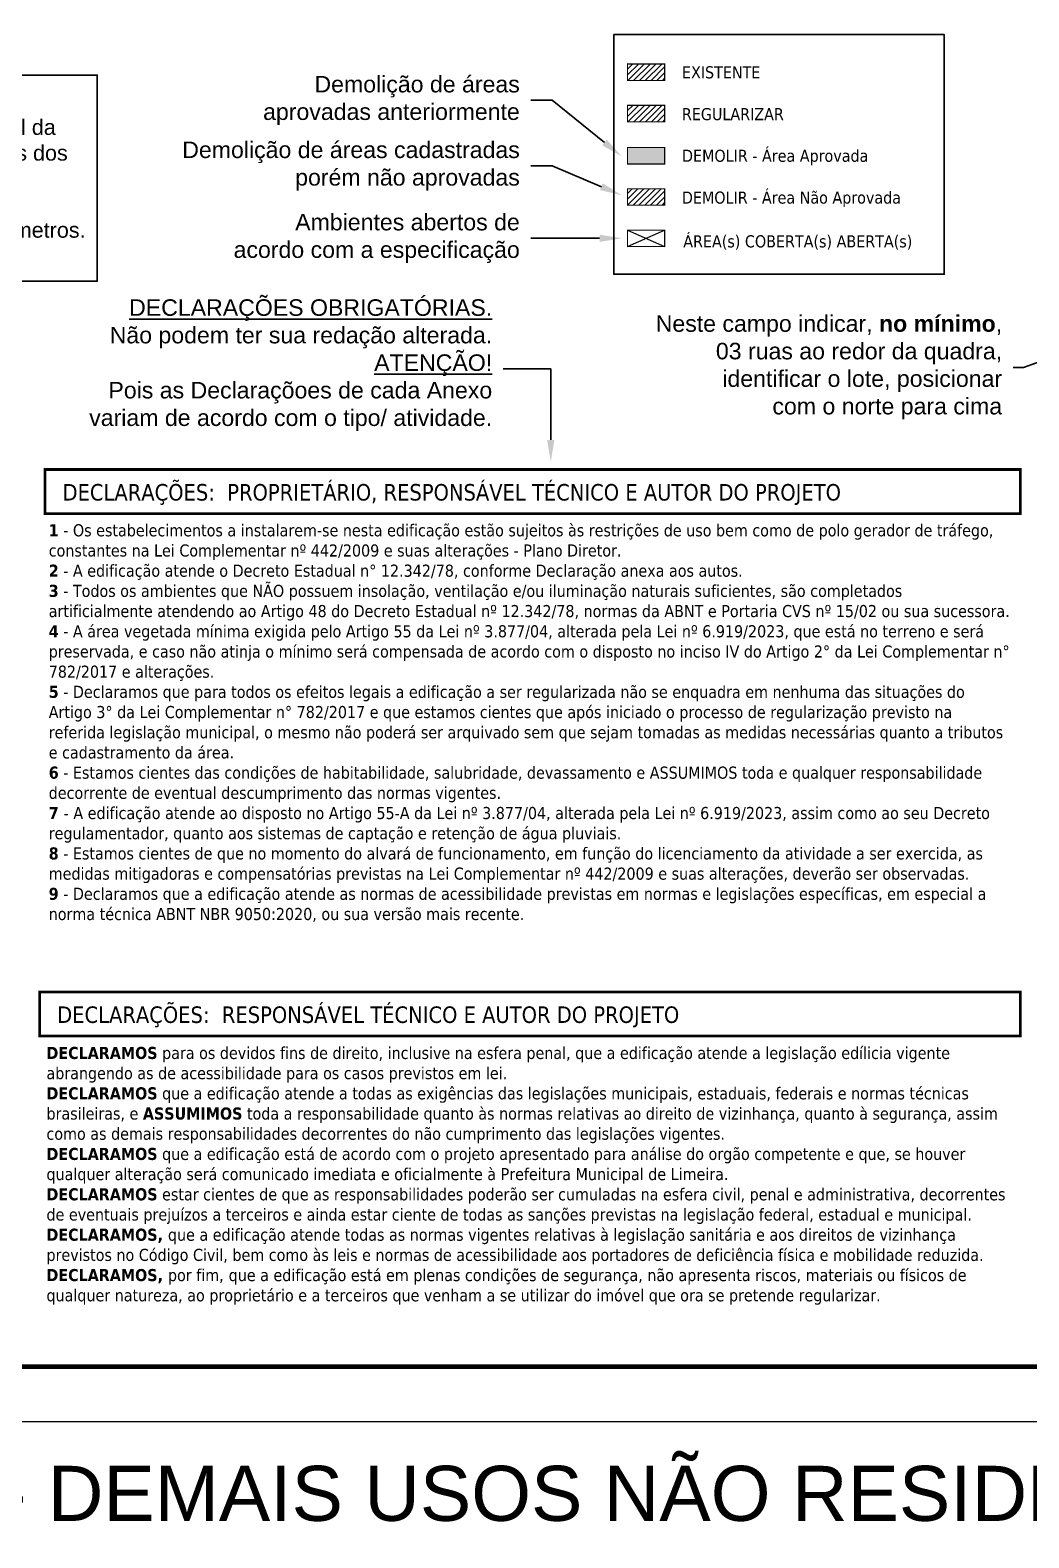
# Model space of a CAD drawing. Extents: x 1213.3 to 1312.5, y 1263.9 to 1309.5.
# Drawn here: x 1266.42 to 1284.54, y 1265.67 to 1293.05 of the extents above; entities that cross this region are included whole.
import ezdxf
from ezdxf import colors
from ezdxf.entities.mleader import LeaderData, LeaderLine
from ezdxf.enums import TextEntityAlignment as Align
from ezdxf.math import Vec2, Vec3

# ---------------------------------------------------------------- set-up
doc = ezdxf.new("R2010")
doc.units = 0
doc.layers.add('NÃO MEXER', color=7, linetype='Continuous')
doc.layers.add('Observações - NÃO PLOTAR', color=200, linetype='Continuous', plot=False)
doc.styles.add('_arial decreto', font='arial.ttf')
doc.styles.add('_tahoma decreto', font='tahoma.ttf')
doc.styles.add('MtX_Tahoma', font='tahomabd.ttf')

# ---------------------------------------------------------------- blocks, each defined once
blk = doc.blocks.new('NÃO PLOTAR')
at = {"layer": 'Observações - NÃO PLOTAR', "color": 200}
blk.add_lwpolyline([(1256.625, 1292.23), (1267.635, 1292.23), (1267.635, 1288.485), (1256.625, 1288.485)], close=True, dxfattribs=at)
at = {"layer": 'Observações - NÃO PLOTAR', "color": 200, "insert": (1256.816, 1291.89), "char_height": 0.28, "width": 10.93878, "attachment_point": 1, "style": '_arial decreto'}
blk.add_mtext('{\\fArial|b1|i0|c0|p34;Conforme ilustração: }\\P* Nesta implantação deve-se desenhar o contorno final da construção no terreno, incluindo as projeções salientes dos pavimentos superiores (exemplo: sacadas).\\P* Será a ocupação de toda a construção no lote.\\P* Também devem ser cotados {\\fArial|b1|i0|c0|p34;todos} os recuos e perímetros.\\P*Utilizar hachura na cor preta.', dxfattribs=at)
at = {"layer": 'Observações - NÃO PLOTAR', "color": 200}
ml = blk.add_multileader_mtext('Standard', dxfattribs=at)
ml.set_content('Demolição de áreas aprovadas anteriormente', color=200, style='_arial decreto')
ml.set_leader_properties(linetype='ByLayer', lineweight=-1)
ml.build(insert=Vec2(0, 0))
ml.multileader.update_dxf_attribs({"text_left_attachment_type": 2, "text_right_attachment_type": 2, "text_top_attachment_type": 0, "text_bottom_attachment_type": 0, "dogleg_length": 0.1, "arrow_head_size": 0.4})
ctx = ml.context
ctx.base_point, ctx.char_height, ctx.arrow_head_size, ctx.landing_gap_size, ctx.plane_origin = Vec3(1270.477, 1291.773), 0.3, 0.4, 0.2, Vec3(1273.056, 1292.538)
ctx.left_attachment, ctx.right_attachment, ctx.text_align_type = 2, 2, 2
notes = []
notes.append((ctx, [(0, (1, 1, 0), (1275.891, 1291.773), (-1, 0), 0.387, [(0, [(1277.153, 1290.754)], 256, [])])]))
ctx.mtext.insert, ctx.mtext.width, ctx.mtext.defined_height, ctx.mtext.alignment, ctx.mtext.flow_direction = Vec3(1275.304, 1292.215), 4.81465, 0.862, 3, 5
ml = blk.add_multileader_mtext('Standard', dxfattribs=at)
ml.set_content('Demolição de áreas cadastradas porém não aprovadas', color=200, style='_arial decreto')
ml.set_leader_properties(linetype='ByLayer', lineweight=-1)
ml.build(insert=Vec2(0, 0))
ml.multileader.update_dxf_attribs({"text_left_attachment_type": 2, "text_right_attachment_type": 2, "text_top_attachment_type": 0, "text_bottom_attachment_type": 0, "dogleg_length": 0.1, "arrow_head_size": 0.4})
ctx = ml.context
ctx.base_point, ctx.char_height, ctx.arrow_head_size, ctx.landing_gap_size, ctx.plane_origin = Vec3(1269.025, 1290.579), 0.3, 0.4, 0.2, Vec3(1273.056, 1291.831)
ctx.left_attachment, ctx.right_attachment, ctx.text_align_type = 2, 2, 2
notes.append((ctx, [(0, (1, 1, 0), (1275.891, 1290.579), (-1, 0), 0.387, [(0, [(1277.153, 1290.047)], 256, [])])]))
ctx.mtext.insert, ctx.mtext.width, ctx.mtext.defined_height, ctx.mtext.alignment, ctx.mtext.flow_direction = Vec3(1275.304, 1291.023), 6.23453, 0.983, 3, 5
ml = blk.add_multileader_mtext('Standard', dxfattribs=at)
ml.set_content('Ambientes abertos de acordo com a especificação', color=200, style='_arial decreto')
ml.set_leader_properties(linetype='ByLayer', lineweight=-1)
ml.build(insert=Vec2(0, 0))
ml.multileader.update_dxf_attribs({"text_left_attachment_type": 2, "text_right_attachment_type": 2, "text_top_attachment_type": 0, "text_bottom_attachment_type": 0, "dogleg_length": 0.1, "arrow_head_size": 0.4})
ctx = ml.context
ctx.base_point, ctx.char_height, ctx.arrow_head_size, ctx.landing_gap_size, ctx.plane_origin = Vec3(1269.939, 1289.266), 0.3, 0.4, 0.2, Vec3(1273.056, 1291.05)
ctx.left_attachment, ctx.right_attachment, ctx.text_align_type = 2, 2, 2
notes.append((ctx, [(0, (1, 1, 0), (1275.891, 1289.266), (-1, 0), 0.387, [(0, [(1277.153, 1289.266)], 256, [])])]))
ctx.mtext.insert, ctx.mtext.width, ctx.mtext.defined_height, ctx.mtext.alignment, ctx.mtext.flow_direction = Vec3(1275.304, 1289.71), 5.42553, 1.011, 3, 5
ml = blk.add_multileader_mtext('Standard', dxfattribs=at)
ml.set_content('{\\LDECLARAÇÕES OBRIGATÓRIAS.} \\PNão podem ter sua redação alterada.\\P {\\LATENÇÃO!} \\PPois as Declaraçõoes de cada Anexo variam de acordo com o tipo/ atividade.', color=200, style='_arial decreto')
ml.set_leader_properties(linetype='ByLayer', lineweight=-1)
ml.build(insert=Vec2(0, 0))
ml.multileader.update_dxf_attribs({"text_left_attachment_type": 2, "text_right_attachment_type": 2, "text_top_attachment_type": 0, "text_bottom_attachment_type": 0, "dogleg_length": 0.1, "arrow_head_size": 0.4})
ctx = ml.context
ctx.base_point, ctx.char_height, ctx.arrow_head_size, ctx.landing_gap_size, ctx.plane_origin = Vec3(1267.33, 1286.893), 0.3, 0.4, 0.2, Vec3(1270.459, 1282.03)
ctx.left_attachment, ctx.right_attachment, ctx.text_align_type = 2, 2, 2
notes.append((ctx, [(0, (1, 1, 0), (1275.866, 1286.893), (-1, 0), 0.863, [(0, [(1275.866, 1285.205)], 256, [])])]))
ctx.mtext.insert, ctx.mtext.width, ctx.mtext.defined_height, ctx.mtext.alignment, ctx.mtext.flow_direction = Vec3(1274.803, 1288.158), 7.52868, 2.604, 3, 5
ml = blk.add_multileader_mtext('Standard', dxfattribs=at)
ml.set_content('Neste campo indicar, {\\fArial|b1|i0|c0|p34;no mínimo}, \\P03 ruas ao redor da quadra,\\Pidentificar o lote, posicionar \\Pcom o norte para cima', color=200, style='_arial decreto')
ml.set_leader_properties(linetype='ByLayer', lineweight=-1)
ml.build(insert=Vec2(0, 0))
ml.multileader.update_dxf_attribs({"text_left_attachment_type": 2, "text_right_attachment_type": 2, "text_top_attachment_type": 0, "text_bottom_attachment_type": 0, "dogleg_length": 0.1, "arrow_head_size": 0.4})
ctx = ml.context
ctx.base_point, ctx.char_height, ctx.arrow_head_size, ctx.landing_gap_size, ctx.plane_origin = Vec3(1277.639, 1286.921), 0.3, 0.4, 0.2, Vec3(1277.463, 1295.546)
ctx.left_attachment, ctx.right_attachment, ctx.text_align_type = 2, 2, 2
notes.append((ctx, [(0, (1, 1, 0), (1284.446, 1286.921), (-1, 0), 0.188, [(0, [(1287.197, 1287.914)], 256, [])])]))
ctx.mtext.insert, ctx.mtext.alignment, ctx.mtext.flow_direction = Vec3(1284.058, 1287.868), 3, 5
for ctx, leaders in notes:
    for number, flags, end, landing, length, lines in leaders:
        leader = LeaderData()
        leader.index, (leader.has_last_leader_line, leader.has_dogleg_vector, leader.attachment_direction) = number, flags
        leader.last_leader_point, leader.dogleg_vector, leader.dogleg_length = Vec3(end), Vec3(landing), length
        for number, points, colour, breaks in lines:
            line = LeaderLine()
            line.index, line.vertices, line.color, line.breaks = number, Vec3.list(points), colors.encode_raw_color(colour), breaks
            leader.lines.append(line)
        ctx.leaders.append(leader)

msp = doc.modelspace()

# ---------------------------------------------------------------- hatches: boundary and pattern name
h = msp.add_hatch()
h.set_pattern_fill('_USER,_I', color=160, scale=0.075, angle=45, style=2, pattern_type=0)
h.set_pattern_definition([(45, (1295.952815, 1314.639435), (-0.053033, 0.053033), [])])
h.paths.add_polyline_path([(1277.2589, 1292.43), (1277.2589, 1292.1305), (1277.9333, 1292.1305), (1277.9333, 1292.43)])
at = {"true_color": 0x38e000}
h = msp.add_hatch(dxfattribs=at)
h.set_pattern_fill('_USER,_O', color=82, scale=0.075, angle=45, pattern_type=0)
h.set_pattern_definition([(45, (1043.46227, 1349.15145), (-0.053033009, 0.053033009), [])])
h.paths.add_polyline_path([(1277.2589, 1291.6803), (1277.2589, 1291.3808), (1277.9333, 1291.3808), (1277.9333, 1291.6803)])
h = msp.add_hatch(color=40)
h.dxf.hatch_style = 2
h.paths.add_polyline_path([(1277.2589, 1290.9145), (1277.2589, 1290.615), (1277.9333, 1290.615), (1277.9333, 1290.9145)])
h = msp.add_hatch()
h.set_pattern_fill('_USER,_I', color=40, scale=0.075, angle=45, style=2, pattern_type=0)
h.set_pattern_definition([(45, (1294.452815, 1308.123924), (-0.053033, 0.053033), [])])
h.paths.add_polyline_path([(1277.2589, 1290.1648), (1277.2589, 1289.8653), (1277.9333, 1289.8653), (1277.9333, 1290.1648)])

# ---------------------------------------------------------------- linework, layer by layer
at = {"color": 7, "linetype": 'Continuous', "lineweight": 0}
for p, q in [((1277.2589, 1289.4151), (1277.9333, 1289.1156)), ((1277.2589, 1289.1156), (1277.9333, 1289.4151))]:
    msp.add_line(p, q, dxfattribs=at)
at = {"color": 7, "lineweight": 9}
msp.add_lwpolyline([(1215.771, 1267.7748), (1215.771, 1306.7748), (1305.771, 1306.7748), (1305.771, 1267.7748), (1215.771, 1267.7748)], close=True, dxfattribs=at)
at = {"color": 7, "lineweight": 9, "const_width": 0.08}
msp.add_lwpolyline([(1216.771, 1268.7748), (1302.271, 1268.7748), (1302.271, 1305.7748), (1216.771, 1305.7748), (1216.771, 1268.7748)], close=True, dxfattribs=at)
at = {"color": 7}
msp.add_lwpolyline([(1277.0089, 1292.9639), (1283.0089, 1292.9639), (1283.0089, 1288.6138), (1277.0089, 1288.6138)], close=True, dxfattribs=at)
at = {"color": 7, "linetype": 'Continuous', "lineweight": 0, "const_width": 0.02, "flags": 128}
for points in [[(1277.2589, 1292.43), (1277.2589, 1292.1305), (1277.9333, 1292.1305), (1277.9333, 1292.43)], [(1277.2589, 1291.6803), (1277.2589, 1291.3808), (1277.9333, 1291.3808), (1277.9333, 1291.6803)], [(1277.2589, 1290.9145), (1277.2589, 1290.615), (1277.9333, 1290.615), (1277.9333, 1290.9145)], [(1277.2589, 1290.1648), (1277.2589, 1289.8653), (1277.9333, 1289.8653), (1277.9333, 1290.1648)], [(1277.2589, 1289.4151), (1277.2589, 1289.1156), (1277.9333, 1289.1156), (1277.9333, 1289.4151)]]:
    msp.add_lwpolyline(points, close=True, dxfattribs=at)
at = {"layer": 'NÃO MEXER', "lineweight": 9, "const_width": 0.05}
for points in [[(1266.6867, 1284.2673), (1284.3893, 1284.2673), (1284.3893, 1285.0673), (1266.6867, 1285.0673)], [(1266.5893, 1274.7809), (1284.3893, 1274.7809), (1284.3893, 1275.5809), (1266.5893, 1275.5809)]]:
    msp.add_lwpolyline(points, close=True, dxfattribs=at)

# ---------------------------------------------------------------- texts
at = {"color": 7, "lineweight": 9, "style": '_tahoma decreto'}
for s, p in [('EXISTENTE', (1278.2482, 1292.1703)), ('REGULARIZAR', (1278.2461, 1291.4109)), ('DEMOLIR - Área Aprovada', (1278.2482, 1290.6548)), ('DEMOLIR - Área Não Aprovada', (1278.2461, 1289.8954)), ('ÁREA(s) COBERTA(s) ABERTA(s)', (1278.2705, 1289.1005))]:
    msp.add_text(s, height=0.22, dxfattribs=at).set_placement(p)
at = {"color": 7, "linetype": 'Continuous', "lineweight": 0, "style": 'MtX_Tahoma'}
for s, p in [('DECLARAÇÕES:  PROPRIETÁRIO, RESPONSÁVEL TÉCNICO E AUTOR DO PROJETO', (1267.0057, 1284.5035)), ('DECLARAÇÕES:  RESPONSÁVEL TÉCNICO E AUTOR DO PROJETO', (1266.9082, 1275.0171))]:
    msp.add_text(s, height=0.3, dxfattribs=at).set_placement(p)
at = {"ltscale": 2, "style": '_arial decreto'}
msp.add_text('PROJETO SIMPLIFICADO REGULARIZAÇÃO ONEROSA - DEMAIS USOS NÃO RESIDENCIAIS', height=1, dxfattribs=at).set_placement((1259.521, 1265.9745), align=Align.CENTER)

# ---------------------------------------------------------------- next in the draw order: texts
at = {"layer": 'NÃO MEXER', "lineweight": 9, "char_height": 0.22, "width": 17.390626, "attachment_point": 1, "style": '_tahoma decreto', "bg_fill": 2}
for s, insert in [('{\\fTahoma|b1|i0|c0|p34;1\\fTahoma|b0|i0|c0|p34; - Os estabelecimentos a instalarem-se nesta edificação estão sujeitos às restrições de uso bem como de polo gerador de tráfego, constantes na Lei Complementar nº 442/2009 e suas alterações - Plano Diretor.\\P\\fTahoma|b1|i0|c0|p34;2\\fTahoma|b0|i0|c0|p34; - A edificação atende o Decreto Estadual n%%D 12.342/78, conforme Declaração anexa aos autos. \\P\\fTahoma|b1|i0|c0|p34;3\\fTahoma|b0|i0|c0|p34; - Todos os ambientes que NÃO possuem insolação, ventilação e/ou iluminação naturais suficientes, são completados artificialmente atendendo ao Artigo 48 do Decreto Estadual nº 12.342/78, normas da ABNT e Portaria CVS nº 15/02 ou sua sucessora.\\P\\fTahoma|b1|i0|c0|p34;4\\fTahoma|b0|i0|c0|p34; - A área vegetada mínima exigida pelo Artigo 55 da Lei nº 3.877/04, alterada pela Lei nº 6.919/2023, que está no terreno e será preservada, e caso não atinja o mínimo será compensada de acordo com o disposto no inciso IV do Artigo 2%%D da Lei Complementar n%%D 782/2017 e alterações.\\P\\fTahoma|b1|i0|c0|p34;5\\fTahoma|b0|i0|c0|p34; - Declaramos que para todos os efeitos legais a edificação a ser regularizada não se enquadra em nenhuma das situações do Artigo 3%%D da Lei Complementar n%%D 782/2017 e que estamos cientes que após iniciado o processo de regularização previsto na referida legislação municipal, o mesmo não poderá ser arquivado sem que sejam tomadas as medidas necessárias quanto a tributos e cadastramento da área.\\P\\fTahoma|b1|i0|c0|p34;6\\fTahoma|b0|i0|c0|p34; - Estamos cientes das condições de habitabilidade, salubridade, devassamento e ASSUMIMOS toda e qualquer responsabilidade decorrente de eventual descumprimento das normas vigentes.\\P\\fTahoma|b1|i0|c0|p34;7 \\fTahoma|b0|i0|c0|p34;- A edificação atende ao disposto no Artigo 55-A da Lei nº 3.877/04, alterada pela Lei nº 6.919/2023, assim como ao seu Decreto regulamentador, quanto aos sistemas de captação e retenção de água pluviais.\\P\\fTahoma|b1|i0|c0|p34;8\\fTahoma|b0|i0|c0|p34; - Estamos cientes de que no momento do alvará de funcionamento, em função do licenciamento da atividade a ser exercida, as medidas mitigadoras e compensatórias previstas na Lei Complementar nº 442/2009 e suas alterações, deverão ser observadas.\\P\\fTahoma|b1|i0|c0|p34;9\\fTahoma|b0|i0|c0|p34; - Declaramos que a edificação atende as normas de acessibilidade previstas em normas e legislações específicas, em especial a norma técnica ABNT NBR 9050:2020, ou sua versão mais recente.}', (1266.7543, 1284.0734)), ('{\\fTahoma|b1|i0|c0|p34;DECLARAMOS\\fTahoma|b0|i0|c0|p34; para os devidos fins de direito, inclusive na esfera penal, que a edificação atende a legislação edílicia vigente abrangendo as de acessibilidade para os casos previstos em lei. \\P\\fTahoma|b1|i0|c0|p34;DECLARAMOS\\fTahoma|b0|i0|c0|p34; que a edificação atende a todas as exigências das legislações municipais, estaduais, federais e normas técnicas brasileiras, e \\fTahoma|b1|i0|c0|p34;ASSUMIMOS\\fTahoma|b0|i0|c0|p34; toda a responsabilidade quanto às normas relativas ao direito de vizinhança, quanto à segurança, assim como as demais responsabilidades decorrentes do não cumprimento das legislações vigentes.\\P\\fTahoma|b1|i0|c0|p34;DECLARAMOS\\fTahoma|b0|i0|c0|p34; que a edificação está de acordo com o projeto apresentado para análise do orgão competente e que, se houver qualquer alteração será comunicado imediata e oficialmente à Prefeitura Municipal de Limeira. \\P\\fTahoma|b1|i0|c0|p34;DECLARAMOS\\fTahoma|b0|i0|c0|p34; estar cientes de que as responsabilidades poderão ser cumuladas na esfera civil, penal e administrativa, decorrentes de eventuais prejuízos a terceiros e ainda estar ciente de todas as sanções previstas na legislação federal, estadual e municipal.\\P\\fTahoma|b1|i0|c0|p34;DECLARAMOS, }que a edificação atende todas as normas vigentes relativas à legislação sanitária e aos direitos de vizinhança previstos no Código Civil, bem como às leis e normas de acessibilidade aos portadores de deficiência física e mobilidade reduzida.\\P{\\fTahoma|b1|i0|c0|p34;DECLARAMOS, \\fTahoma|b0|i0|c0|p34;por fim,\\fTahoma|b1|i0|c0|p34; }que a edificação está em plenas condições de segurança, não apresenta riscos, materiais ou físicos de qualquer natureza, ao proprietário e a terceiros que venham a se utilizar do imóvel que ora se pretende regularizar.', (1266.7135, 1274.5823))]:
    msp.add_mtext(s, dxfattribs=dict(at, insert=insert))

# ---------------------------------------------------------------- next in the draw order: block references
at = {"ltscale": 2}
msp.add_blockref('NÃO PLOTAR', (0, 0), dxfattribs=at)

doc.saveas('drawing.dxf')
